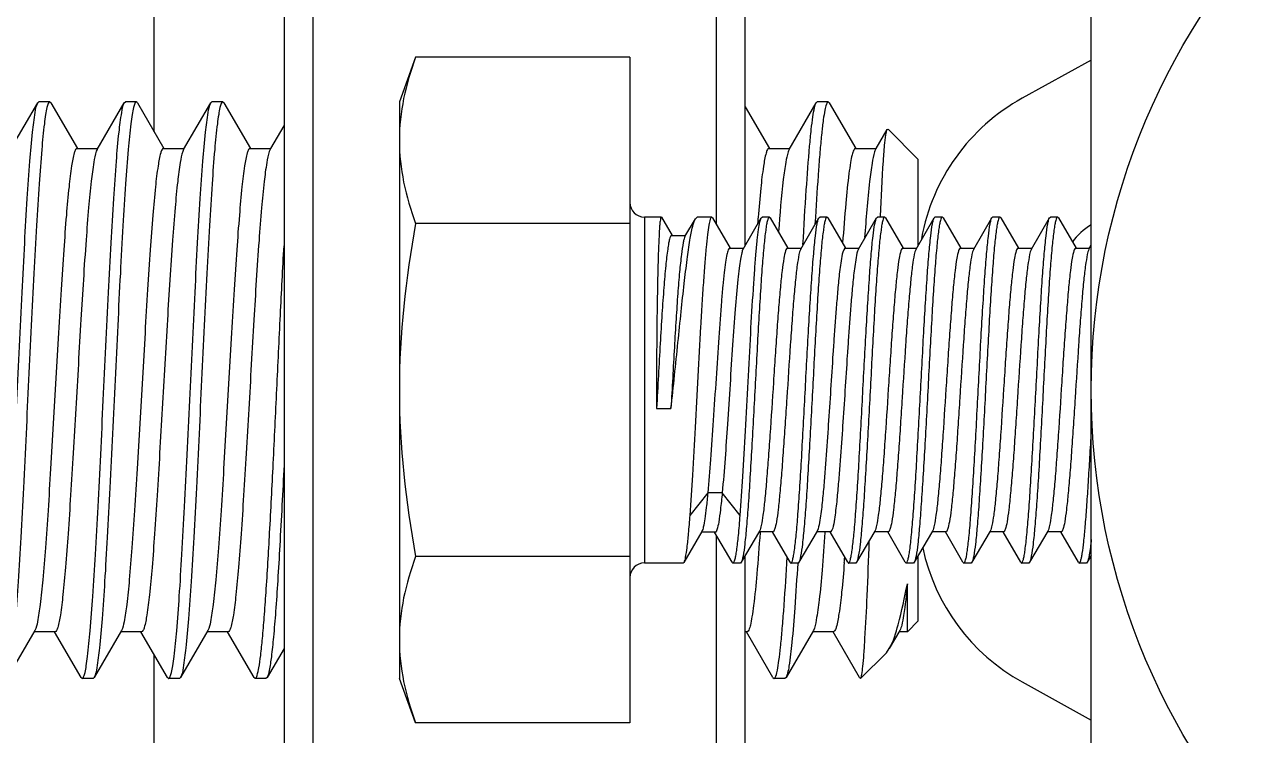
# Model space of a CAD drawing. Extents: x -427546 to -314919, y 698702 to 968782.
# Drawn here: x -406792.2 to -406683.5, y 889930.9 to 889993.9 of the extents above; entities that cross this region are included whole.
import ezdxf

# ---------------------------------------------------------------- set-up
doc = ezdxf.new("R2010")
doc.units = 0
doc.header["$LTSCALE"] = 1000
doc.header["$MEASUREMENT"] = 0
doc.layers.get('0').update_dxf_attribs({"linetype": 'CONTINUOUS'})

msp = doc.modelspace()

# ---------------------------------------------------------------- linework, layer by layer
for p, q in [((-406730.87, 889976.19), (-406730.87, 890050.97)), ((-406728.32, 889974.36), (-406728.32, 890048.41)), ((-406780.7, 889984.42), (-406780.7, 890019.82)), ((-406769.2, 890013.62), (-406769.2, 889908.61)), ((-406766.65, 890012.8), (-406766.65, 889910.25)), ((-406697.65, 889926.12), (-406697.65, 889996.94)), ((-406757.54, 889991.03), (-406758.98, 889987.08)), ((-406738.54, 889991.03), (-406757.54, 889991.03)), ((-406738.54, 889991.03), (-406738.54, 889932.02)), ((-406697.65, 889990.78), (-406703.77, 889987.39)), ((-406793.44, 889982.84), (-406791.03, 889986.99)), ((-406791.03, 889986.99), (-406790.93, 889987.08)), ((-406789.97, 889987.08), (-406790.93, 889987.08)), ((-406789.97, 889987.08), (-406790.93, 889987.08)), ((-406789.97, 889987.08), (-406789.98, 889987.08)), ((-406789.87, 889986.99), (-406789.97, 889987.08)), ((-406789.87, 889986.99), (-406787.51, 889982.94)), ((-406785.77, 889982.84), (-406783.36, 889986.99)), ((-406783.36, 889986.99), (-406783.26, 889987.08)), ((-406782.3, 889987.08), (-406783.26, 889987.08)), ((-406782.3, 889987.08), (-406783.26, 889987.08)), ((-406782.3, 889987.08), (-406782.31, 889987.08)), ((-406782.2, 889986.99), (-406782.3, 889987.08)), ((-406782.2, 889986.99), (-406779.84, 889982.94)), ((-406778.1, 889982.84), (-406775.69, 889986.99)), ((-406775.69, 889986.99), (-406775.59, 889987.08)), ((-406774.63, 889987.08), (-406775.59, 889987.08)), ((-406774.63, 889987.08), (-406775.59, 889987.08)), ((-406774.63, 889987.08), (-406774.65, 889987.08)), ((-406774.53, 889986.99), (-406774.63, 889987.08)), ((-406774.53, 889986.99), (-406772.17, 889982.94)), ((-406758.98, 889987.08), (-406758.98, 889935.97)), ((-406728.32, 889986.62), (-406726.18, 889982.94)), ((-406724.44, 889982.84), (-406722.03, 889986.99)), ((-406722.03, 889986.99), (-406721.93, 889987.08)), ((-406720.97, 889987.08), (-406721.93, 889987.08)), ((-406720.97, 889987.08), (-406721.93, 889987.08)), ((-406720.97, 889987.08), (-406720.98, 889987.08)), ((-406720.87, 889986.99), (-406720.97, 889987.08)), ((-406720.87, 889986.99), (-406718.51, 889982.94)), ((-406770.38, 889982.94), (-406769.2, 889984.96)), ((-406716.71, 889982.94), (-406715.73, 889984.63)), ((-406715.73, 889984.63), (-406715.66, 889984.65)), ((-406712.98, 889981.97), (-406715.66, 889984.65)), ((-406787.57, 889982.94), (-406785.71, 889982.94)), ((-406785.77, 889982.84), (-406785.84, 889982.69)), ((-406779.9, 889982.94), (-406778.04, 889982.94)), ((-406778.1, 889982.84), (-406778.17, 889982.68)), ((-406772.23, 889982.94), (-406770.38, 889982.94)), ((-406770.44, 889982.84), (-406770.51, 889982.68)), ((-406770.44, 889982.84), (-406770.38, 889982.94)), ((-406726.23, 889982.94), (-406724.38, 889982.94)), ((-406718.57, 889982.94), (-406716.71, 889982.94)), ((-406716.77, 889982.84), (-406716.71, 889982.94)), ((-406712.98, 889974.36), (-406712.98, 889981.97)), ((-406737.26, 889976.86), (-406737.26, 889946.19)), ((-406735.77, 889976.86), (-406737.26, 889976.86)), ((-406735.77, 889976.86), (-406737.26, 889976.86)), ((-406735.75, 889976.84), (-406735.77, 889976.86)), ((-406735.75, 889976.84), (-406734.81, 889975.22)), ((-406733.66, 889975.15), (-406732.74, 889976.72)), ((-406732.74, 889976.72), (-406732.58, 889976.86)), ((-406731.3, 889976.86), (-406732.58, 889976.86)), ((-406731.3, 889976.86), (-406732.58, 889976.86)), ((-406731.23, 889976.8), (-406731.3, 889976.86)), ((-406731.23, 889976.8), (-406729.66, 889974.1)), ((-406728.51, 889974.02), (-406726.9, 889976.79)), ((-406726.9, 889976.79), (-406726.83, 889976.86)), ((-406726.19, 889976.86), (-406726.83, 889976.86)), ((-406726.19, 889976.86), (-406726.83, 889976.86)), ((-406726.11, 889976.8), (-406726.19, 889976.86)), ((-406726.11, 889976.8), (-406724.54, 889974.1)), ((-406723.4, 889974.02), (-406721.79, 889976.79)), ((-406722.1, 889976.81), (-406722.14, 889976.24)), ((-406722.1, 889976.84), (-406722.1, 889976.81)), ((-406721.79, 889976.79), (-406721.72, 889976.86)), ((-406721.08, 889976.86), (-406721.72, 889976.86)), ((-406721.08, 889976.86), (-406721.72, 889976.86)), ((-406721, 889976.8), (-406721.08, 889976.86)), ((-406721, 889976.8), (-406719.43, 889974.1)), ((-406718.29, 889974.02), (-406716.68, 889976.79)), ((-406716.68, 889976.79), (-406716.61, 889976.86)), ((-406715.97, 889976.86), (-406716.61, 889976.86)), ((-406715.97, 889976.86), (-406716.61, 889976.86)), ((-406716.34, 889976.91), (-406716.33, 889976.94)), ((-406715.89, 889976.8), (-406715.97, 889976.86)), ((-406715.89, 889976.8), (-406714.32, 889974.1)), ((-406713.18, 889974.02), (-406711.57, 889976.79)), ((-406711.57, 889976.79), (-406711.5, 889976.86)), ((-406710.86, 889976.86), (-406711.5, 889976.86)), ((-406710.86, 889976.86), (-406711.5, 889976.86)), ((-406710.78, 889976.8), (-406710.86, 889976.86)), ((-406710.78, 889976.8), (-406709.21, 889974.1)), ((-406708.07, 889974.02), (-406706.46, 889976.79)), ((-406706.46, 889976.79), (-406706.39, 889976.86)), ((-406705.75, 889976.86), (-406706.39, 889976.86)), ((-406705.75, 889976.86), (-406706.39, 889976.86)), ((-406705.67, 889976.8), (-406705.75, 889976.86)), ((-406705.67, 889976.8), (-406704.1, 889974.1)), ((-406702.96, 889974.02), (-406701.35, 889976.79)), ((-406701.35, 889976.79), (-406701.27, 889976.86)), ((-406700.63, 889976.86), (-406701.27, 889976.86)), ((-406700.63, 889976.86), (-406701.27, 889976.86)), ((-406700.56, 889976.8), (-406700.63, 889976.86)), ((-406700.56, 889976.8), (-406698.99, 889974.1)), ((-406738.54, 889976.28), (-406757.54, 889976.28)), ((-406734.85, 889975.22), (-406733.61, 889975.22)), ((-406697.85, 889974.02), (-406697.65, 889974.36)), ((-406729.7, 889974.1), (-406728.47, 889974.1)), ((-406724.59, 889974.1), (-406723.36, 889974.1)), ((-406719.48, 889974.1), (-406718.25, 889974.1)), ((-406714.37, 889974.1), (-406713.14, 889974.1)), ((-406709.26, 889974.1), (-406708.02, 889974.1)), ((-406704.15, 889974.1), (-406702.91, 889974.1)), ((-406699.03, 889974.1), (-406697.8, 889974.1)), ((-406736.18, 889959.9), (-406734.9, 889959.9)), ((-406731.64, 889952.42), (-406733.24, 889950.42)), ((-406730.36, 889952.42), (-406731.64, 889952.42)), ((-406728.77, 889950.42), (-406730.36, 889952.42)), ((-406732.17, 889948.99), (-406733.77, 889946.25)), ((-406730.98, 889948.92), (-406732.22, 889948.92)), ((-406729.49, 889946.27), (-406731.03, 889948.92)), ((-406730.87, 889900.19), (-406730.87, 889948.64)), ((-406727.05, 889949.03), (-406728.67, 889946.26)), ((-406725.87, 889948.95), (-406727.1, 889948.95)), ((-406727, 889948.97), (-406727.01, 889948.89)), ((-406724.35, 889946.26), (-406725.91, 889948.95)), ((-406721.94, 889949.03), (-406723.56, 889946.26)), ((-406720.76, 889948.95), (-406721.99, 889948.95)), ((-406719.24, 889946.26), (-406720.8, 889948.95)), ((-406716.83, 889949.03), (-406718.45, 889946.26)), ((-406715.65, 889948.95), (-406716.88, 889948.95)), ((-406714.13, 889946.26), (-406715.69, 889948.95)), ((-406711.72, 889949.03), (-406713.34, 889946.26)), ((-406710.53, 889948.95), (-406711.77, 889948.95)), ((-406709.02, 889946.26), (-406710.58, 889948.95)), ((-406706.61, 889949.03), (-406708.23, 889946.26)), ((-406705.42, 889948.95), (-406706.66, 889948.95)), ((-406703.9, 889946.26), (-406705.47, 889948.95)), ((-406701.5, 889949.03), (-406703.12, 889946.26)), ((-406700.31, 889948.95), (-406701.54, 889948.95)), ((-406698.79, 889946.26), (-406700.36, 889948.95)), ((-406738.54, 889946.77), (-406757.54, 889946.77)), ((-406733.83, 889946.19), (-406737.26, 889946.19)), ((-406733.83, 889946.19), (-406737.26, 889946.19)), ((-406733.77, 889946.25), (-406733.83, 889946.19)), ((-406729.49, 889946.27), (-406729.41, 889946.19)), ((-406728.74, 889946.19), (-406729.41, 889946.19)), ((-406728.74, 889946.19), (-406729.41, 889946.19)), ((-406728.67, 889946.26), (-406728.74, 889946.19)), ((-406728.32, 889874.64), (-406728.32, 889946.86)), ((-406724.63, 889946.27), (-406724.6, 889946.66)), ((-406724.63, 889946.16), (-406724.63, 889946.27)), ((-406724.35, 889946.26), (-406724.27, 889946.19)), ((-406723.63, 889946.19), (-406724.27, 889946.19)), ((-406723.63, 889946.19), (-406724.27, 889946.19)), ((-406723.56, 889946.26), (-406723.63, 889946.19)), ((-406719.24, 889946.26), (-406719.16, 889946.19)), ((-406718.52, 889946.19), (-406719.16, 889946.19)), ((-406718.52, 889946.19), (-406719.16, 889946.19)), ((-406718.45, 889946.26), (-406718.52, 889946.19)), ((-406714.13, 889946.26), (-406714.05, 889946.19)), ((-406713.41, 889946.19), (-406714.05, 889946.19)), ((-406713.41, 889946.19), (-406714.05, 889946.19)), ((-406713.34, 889946.26), (-406713.41, 889946.19)), ((-406712.98, 889941.08), (-406712.98, 889946.86)), ((-406709.02, 889946.26), (-406708.95, 889946.2)), ((-406708.95, 889946.2), (-406708.94, 889946.19)), ((-406708.3, 889946.19), (-406708.94, 889946.19)), ((-406708.3, 889946.19), (-406708.94, 889946.19)), ((-406708.23, 889946.26), (-406708.3, 889946.19)), ((-406703.9, 889946.26), (-406703.83, 889946.19)), ((-406703.19, 889946.19), (-406703.83, 889946.19)), ((-406703.19, 889946.19), (-406703.83, 889946.19)), ((-406703.12, 889946.26), (-406703.19, 889946.19)), ((-406698.79, 889946.26), (-406698.72, 889946.19)), ((-406698.08, 889946.19), (-406698.72, 889946.19)), ((-406698.08, 889946.19), (-406698.72, 889946.19)), ((-406698, 889946.26), (-406698.08, 889946.19)), ((-406697.65, 889946.86), (-406698, 889946.26)), ((-406713.95, 889940.11), (-406713.95, 889944.35)), ((-406712.98, 889941.08), (-406713.95, 889940.11)), ((-406791.28, 889940.21), (-406793.7, 889936.06)), ((-406789.48, 889940.11), (-406791.34, 889940.11)), ((-406787.19, 889936.06), (-406789.54, 889940.11)), ((-406783.61, 889940.21), (-406786.03, 889936.06)), ((-406781.82, 889940.11), (-406783.67, 889940.11)), ((-406779.53, 889936.06), (-406781.88, 889940.11)), ((-406775.95, 889940.21), (-406778.37, 889936.06)), ((-406774.15, 889940.11), (-406776.01, 889940.11)), ((-406771.86, 889936.06), (-406774.21, 889940.11)), ((-406728.15, 889940.11), (-406728.32, 889940.11)), ((-406725.86, 889936.06), (-406728.21, 889940.11)), ((-406722.28, 889940.21), (-406724.7, 889936.06)), ((-406720.49, 889940.11), (-406722.34, 889940.11)), ((-406718.2, 889936.06), (-406720.54, 889940.11)), ((-406714.62, 889940.21), (-406715.55, 889938.61)), ((-406713.95, 889940.11), (-406714.68, 889940.11)), ((-406769.2, 889938.63), (-406770.7, 889936.06)), ((-406715.81, 889938.25), (-406715.55, 889938.61)), ((-406780.7, 889903.23), (-406780.7, 889938.09)), ((-406715.81, 889938.25), (-406718.09, 889935.97)), ((-406787.19, 889936.06), (-406787.09, 889935.97)), ((-406786.13, 889935.97), (-406787.09, 889935.97)), ((-406786.13, 889935.97), (-406787.09, 889935.97)), ((-406787.09, 889935.97), (-406787.08, 889935.97)), ((-406786.03, 889936.06), (-406786.13, 889935.97)), ((-406779.53, 889936.06), (-406779.43, 889935.97)), ((-406778.47, 889935.97), (-406779.43, 889935.97)), ((-406778.47, 889935.97), (-406779.43, 889935.97)), ((-406779.43, 889935.97), (-406779.41, 889935.97)), ((-406778.37, 889936.06), (-406778.47, 889935.97)), ((-406771.86, 889936.06), (-406771.76, 889935.97)), ((-406770.8, 889935.97), (-406771.76, 889935.97)), ((-406770.8, 889935.97), (-406771.76, 889935.97)), ((-406771.76, 889935.97), (-406771.75, 889935.97)), ((-406770.7, 889936.06), (-406770.8, 889935.97)), ((-406757.54, 889932.02), (-406758.98, 889935.97)), ((-406725.86, 889936.06), (-406725.76, 889935.97)), ((-406724.8, 889935.97), (-406725.76, 889935.97)), ((-406724.8, 889935.97), (-406725.76, 889935.97)), ((-406725.76, 889935.97), (-406725.75, 889935.97)), ((-406724.7, 889936.06), (-406724.8, 889935.97)), ((-406718.2, 889936.06), (-406718.09, 889935.97)), ((-406718.09, 889935.97), (-406718.08, 889935.99)), ((-406703.77, 889935.66), (-406697.65, 889932.27)), ((-406738.54, 889932.02), (-406757.54, 889932.02))]:
    msp.add_line(p, q)
msp.add_circle((-406636.32, 889961.53), 61.33)
for centre, radius, start, end in [((-406695.1, 889971.75), 17.89, 119, 169.6549), ((-406737.26, 889978.14), 1.28, 180, 270), ((-406731.3, 889976.82), 0.0436, 90.0331, 100.3601), ((-406533.45, 889961.06), 194.37, 175.3422, 175.5016), ((-406726.19, 889976.82), 0.0436, 90.0373, 100.776), ((-406721.08, 889976.82), 0.0437, 90.0386, 100.9047), ((-406715.97, 889976.82), 0.0436, 90.037, 100.7443), ((-406710.86, 889976.82), 0.0437, 90.0386, 100.9011), ((-406705.75, 889976.82), 0.0436, 90.0368, 100.7312), ((-406700.63, 889976.82), 0.0437, 90.0385, 100.8952), ((-406695.1, 889971.75), 5.11, 120.1102, 145.6732), ((-406695.1, 889951.3), 17.89, 192.1061, 241), ((-406737.26, 889944.92), 1.28, 90, 180), ((-406729.41, 889946.24), 0.0495, 270.0053, 275.8146), ((-406724.27, 889946.24), 0.0437, 270.0396, 280.9957), ((-406912.58, 889961.94), 193.68, 355.3494, 355.4873), ((-406719.16, 889946.24), 0.0437, 270.0406, 281.0887), ((-406714.05, 889946.24), 0.0437, 270.0397, 281.0086), ((-406703.83, 889946.24), 0.0437, 270.0398, 281.0109), ((-406698.72, 889946.24), 0.0437, 270.0399, 281.0259)]:
    msp.add_arc(centre, radius, start, end)
for points, knots in [([(-406757.54, 889991.03), (-406757.98, 889989.84), (-406758.7, 889987.42), (-406758.98, 889984.9), (-406758.98, 889983.66)], [0, 0, 0, 0, 0.506411, 1, 1, 1, 1]), ([(-406794.75, 889935.97), (-406794.69, 889935.99), (-406794.59, 889936.19), (-406794.49, 889936.55), (-406794.38, 889937.17), (-406794.21, 889938.39), (-406794.02, 889940.45), (-406793.79, 889943.46), (-406793.57, 889947.13), (-406793.34, 889951.31), (-406793.11, 889955.87), (-406792.81, 889962.2), (-406792.51, 889968.46), (-406792.2, 889974.42), (-406791.98, 889978.3), (-406791.75, 889981.56), (-406791.54, 889984.12), (-406791.3, 889985.83), (-406791.18, 889986.74), (-406791.03, 889986.99)], [0, 0, 0, 0, 0.003609, 0.011254, 0.023203, 0.039414, 0.084098, 0.143785, 0.216348, 0.299182, 0.389306, 0.483467, 0.670283, 0.7562, 0.83292, 0.897683, 0.948173, 0.982621, 1, 1, 1, 1]), ([(-406789.98, 889987.08), (-406790.04, 889987.06), (-406790.14, 889986.86), (-406790.23, 889986.5), (-406790.35, 889985.89), (-406790.51, 889984.66), (-406790.71, 889982.6), (-406790.93, 889979.59), (-406791.16, 889975.93), (-406791.38, 889971.74), (-406791.61, 889967.18), (-406791.92, 889960.85), (-406792.21, 889954.59), (-406792.52, 889948.63), (-406792.75, 889944.75), (-406792.98, 889941.49), (-406793.18, 889938.93), (-406793.42, 889937.22), (-406793.55, 889936.31), (-406793.7, 889936.06)], [0, 0, 0, 0, 0.003605, 0.011246, 0.023191, 0.0394, 0.084081, 0.143769, 0.21634, 0.299187, 0.389322, 0.483492, 0.670333, 0.756258, 0.832977, 0.897734, 0.948214, 0.982646, 1, 1, 1, 1]), ([(-406787.08, 889935.97), (-406787.02, 889935.99), (-406786.92, 889936.19), (-406786.82, 889936.55), (-406786.71, 889937.17), (-406786.55, 889938.39), (-406786.35, 889940.45), (-406786.13, 889943.46), (-406785.9, 889947.13), (-406785.67, 889951.31), (-406785.45, 889955.87), (-406785.14, 889962.2), (-406784.85, 889968.46), (-406784.53, 889974.42), (-406784.31, 889978.3), (-406784.08, 889981.56), (-406783.88, 889984.12), (-406783.63, 889985.83), (-406783.51, 889986.74), (-406783.36, 889986.99)], [0, 0, 0, 0, 0.00361, 0.011257, 0.023207, 0.03942, 0.084107, 0.143795, 0.216358, 0.299194, 0.38932, 0.48348, 0.67029, 0.756208, 0.832927, 0.897686, 0.948174, 0.982621, 1, 1, 1, 1]), ([(-406782.31, 889987.08), (-406782.37, 889987.06), (-406782.47, 889986.86), (-406782.57, 889986.5), (-406782.68, 889985.89), (-406782.85, 889984.66), (-406783.04, 889982.6), (-406783.27, 889979.59), (-406783.49, 889975.92), (-406783.72, 889971.74), (-406783.95, 889967.18), (-406784.25, 889960.85), (-406784.54, 889954.59), (-406784.86, 889948.63), (-406785.08, 889944.75), (-406785.31, 889941.49), (-406785.51, 889938.93), (-406785.76, 889937.22), (-406785.88, 889936.31), (-406786.03, 889936.06)], [0, 0, 0, 0, 0.003608, 0.011251, 0.0232, 0.039412, 0.0841, 0.143792, 0.216367, 0.299219, 0.389358, 0.48353, 0.670361, 0.756278, 0.832994, 0.897746, 0.94822, 0.982647, 1, 1, 1, 1]), ([(-406779.41, 889935.97), (-406779.35, 889935.99), (-406779.26, 889936.19), (-406779.16, 889936.55), (-406779.05, 889937.17), (-406778.88, 889938.39), (-406778.68, 889940.45), (-406778.46, 889943.46), (-406778.24, 889947.13), (-406778.01, 889951.31), (-406777.78, 889955.87), (-406777.48, 889962.2), (-406777.18, 889968.46), (-406776.87, 889974.42), (-406776.64, 889978.3), (-406776.41, 889981.56), (-406776.21, 889984.12), (-406775.97, 889985.83), (-406775.84, 889986.74), (-406775.69, 889986.99)], [0, 0, 0, 0, 0.00361, 0.011255, 0.023204, 0.039415, 0.084097, 0.143782, 0.216343, 0.299177, 0.389297, 0.483455, 0.670273, 0.756196, 0.832918, 0.89768, 0.94817, 0.98262, 1, 1, 1, 1]), ([(-406774.65, 889987.08), (-406774.71, 889987.06), (-406774.8, 889986.86), (-406774.9, 889986.5), (-406775.01, 889985.89), (-406775.18, 889984.66), (-406775.38, 889982.6), (-406775.6, 889979.59), (-406775.82, 889975.93), (-406776.05, 889971.74), (-406776.28, 889967.18), (-406776.58, 889960.85), (-406776.88, 889954.59), (-406777.19, 889948.63), (-406777.42, 889944.75), (-406777.65, 889941.49), (-406777.85, 889938.93), (-406778.09, 889937.22), (-406778.22, 889936.31), (-406778.37, 889936.06)], [0, 0, 0, 0, 0.003605, 0.011246, 0.023192, 0.039401, 0.084083, 0.143772, 0.216343, 0.299189, 0.389323, 0.483494, 0.670333, 0.756261, 0.832983, 0.897738, 0.948215, 0.982645, 1, 1, 1, 1]), ([(-406723.2, 889974.42), (-406723.11, 889976.04), (-406722.94, 889978.95), (-406722.69, 889982.36), (-406722.48, 889984.51), (-406722.35, 889985.65), (-406722.21, 889986.44), (-406722.11, 889986.86), (-406722.03, 889986.99)], [0, 0, 0, 0, 0.385911, 0.691592, 0.808742, 0.899832, 0.963715, 1, 1, 1, 1]), ([(-406720.98, 889987.08), (-406721.06, 889987.06), (-406721.17, 889986.75), (-406721.29, 889986.26), (-406721.42, 889985.38), (-406721.56, 889984.22), (-406721.69, 889982.75), (-406721.89, 889980.26), (-406722.02, 889978.26), (-406722.1, 889976.84)], [0, 0, 0, 0, 0.023672, 0.077003, 0.161165, 0.275446, 0.418458, 0.588412, 1, 1, 1, 1]), ([(-406716.33, 889976.94), (-406716.26, 889978.58), (-406716.17, 889980.75), (-406715.97, 889983.23), (-406715.88, 889984.08), (-406715.81, 889984.39)], [0, 0, 0, 0, 0.658368, 0.872259, 1, 1, 1, 1]), ([(-406715.81, 889984.39), (-406715.8, 889984.42), (-406715.78, 889984.5), (-406715.76, 889984.58), (-406715.73, 889984.63)], [0, 0, 0, 0, 0.32729, 1, 1, 1, 1]), ([(-406758.98, 889983.66), (-406758.98, 889982.42), (-406758.7, 889979.9), (-406757.98, 889977.48), (-406757.54, 889976.28)], [0, 0, 0, 0, 0.493589, 1, 1, 1, 1]), ([(-406787.57, 889982.94), (-406787.62, 889982.94), (-406787.73, 889982.79), (-406787.88, 889982.3), (-406788.08, 889981.17), (-406788.29, 889979.34), (-406788.52, 889976.85), (-406788.74, 889973.82), (-406788.97, 889970.34), (-406789.2, 889966.54), (-406789.5, 889961.24), (-406789.8, 889955.99), (-406790.11, 889950.98), (-406790.33, 889947.7), (-406790.56, 889944.92), (-406790.77, 889942.73), (-406791, 889941.24), (-406791.14, 889940.45), (-406791.28, 889940.21)], [0, 0, 0, 0, 0.003516, 0.010771, 0.037949, 0.081609, 0.140308, 0.211978, 0.294061, 0.383613, 0.477416, 0.664254, 0.750571, 0.827952, 0.893624, 0.945254, 0.981055, 1, 1, 1, 1]), ([(-406785.84, 889982.69), (-406785.95, 889982.38), (-406786.11, 889981.49), (-406786.33, 889979.83), (-406786.54, 889977.53), (-406786.86, 889973.45), (-406787.23, 889967.5), (-406787.58, 889961.21), (-406787.88, 889956.01), (-406788.11, 889952.32), (-406788.33, 889948.94), (-406788.55, 889946), (-406788.77, 889943.59), (-406788.97, 889941.82), (-406789.17, 889940.73), (-406789.32, 889940.25), (-406789.43, 889940.11), (-406789.48, 889940.11)], [0, 0, 0, 0, 0.023381, 0.062907, 0.11737, 0.184933, 0.349689, 0.534588, 0.626663, 0.714217, 0.794218, 0.863901, 0.920868, 0.963188, 0.98952, 0.996561, 1, 1, 1, 1]), ([(-406779.9, 889982.94), (-406779.95, 889982.94), (-406780.06, 889982.79), (-406780.21, 889982.3), (-406780.42, 889981.17), (-406780.63, 889979.34), (-406780.85, 889976.85), (-406781.08, 889973.82), (-406781.3, 889970.34), (-406781.53, 889966.54), (-406781.83, 889961.24), (-406782.13, 889955.99), (-406782.44, 889950.98), (-406782.67, 889947.7), (-406782.89, 889944.92), (-406783.1, 889942.73), (-406783.34, 889941.24), (-406783.48, 889940.45), (-406783.61, 889940.21)], [0, 0, 0, 0, 0.003516, 0.010771, 0.037949, 0.081609, 0.140308, 0.211978, 0.294061, 0.383613, 0.477416, 0.664254, 0.750572, 0.827952, 0.893624, 0.945254, 0.981055, 1, 1, 1, 1]), ([(-406778.17, 889982.68), (-406778.29, 889982.37), (-406778.45, 889981.47), (-406778.66, 889979.81), (-406778.88, 889977.51), (-406779.2, 889973.43), (-406779.56, 889967.48), (-406779.92, 889961.19), (-406780.22, 889956), (-406780.44, 889952.3), (-406780.66, 889948.93), (-406780.88, 889945.99), (-406781.1, 889943.58), (-406781.31, 889941.82), (-406781.51, 889940.73), (-406781.66, 889940.25), (-406781.77, 889940.11), (-406781.82, 889940.11)], [0, 0, 0, 0, 0.023519, 0.06316, 0.117709, 0.18533, 0.350118, 0.534956, 0.626978, 0.714471, 0.794408, 0.86403, 0.920944, 0.963223, 0.989529, 0.996563, 1, 1, 1, 1]), ([(-406772.23, 889982.94), (-406772.28, 889982.94), (-406772.4, 889982.79), (-406772.55, 889982.3), (-406772.75, 889981.17), (-406772.96, 889979.34), (-406773.18, 889976.85), (-406773.41, 889973.82), (-406773.64, 889970.34), (-406773.86, 889966.54), (-406774.17, 889961.24), (-406774.46, 889955.99), (-406774.77, 889950.98), (-406775, 889947.7), (-406775.23, 889944.92), (-406775.44, 889942.73), (-406775.67, 889941.24), (-406775.81, 889940.45), (-406775.95, 889940.21)], [0, 0, 0, 0, 0.003516, 0.010771, 0.037949, 0.081609, 0.140308, 0.211978, 0.294061, 0.383613, 0.477416, 0.664254, 0.750572, 0.827952, 0.893624, 0.945254, 0.981055, 1, 1, 1, 1]), ([(-406770.51, 889982.68), (-406770.62, 889982.36), (-406770.78, 889981.46), (-406771, 889979.8), (-406771.21, 889977.49), (-406771.53, 889973.41), (-406771.9, 889967.46), (-406772.25, 889961.17), (-406772.55, 889955.98), (-406772.77, 889952.29), (-406773, 889948.92), (-406773.22, 889945.98), (-406773.44, 889943.58), (-406773.64, 889941.82), (-406773.84, 889940.73), (-406773.99, 889940.25), (-406774.1, 889940.11), (-406774.15, 889940.11)], [0, 0, 0, 0, 0.023657, 0.063412, 0.118049, 0.185727, 0.350546, 0.535324, 0.627293, 0.714724, 0.794598, 0.864159, 0.92102, 0.963257, 0.989538, 0.996565, 1, 1, 1, 1]), ([(-406726.23, 889982.94), (-406726.29, 889982.94), (-406726.4, 889982.78), (-406726.55, 889982.28), (-406726.76, 889981.11), (-406726.97, 889979.22), (-406727.11, 889977.7), (-406727.18, 889976.84)], [0, 0, 0, 0, 0.024869, 0.076568, 0.270487, 0.581865, 1, 1, 1, 1]), ([(-406724.52, 889982.64), (-406724.62, 889982.34), (-406724.77, 889981.53), (-406725.09, 889979.17), (-406725.25, 889977.12), (-406725.36, 889975.57)], [0, 0, 0, 0, 0.132644, 0.347693, 1, 1, 1, 1]), ([(-406718.57, 889982.94), (-406718.63, 889982.94), (-406718.77, 889982.71), (-406718.87, 889982.31), (-406719.01, 889981.6), (-406719.21, 889980.18), (-406719.44, 889977.8), (-406719.6, 889975.74), (-406719.69, 889974.57)], [0, 0, 0, 0, 0.023282, 0.075204, 0.158212, 0.271837, 0.585296, 1, 1, 1, 1]), ([(-406716.86, 889982.64), (-406716.97, 889982.32), (-406717.12, 889981.44), (-406717.45, 889978.91), (-406717.61, 889976.7), (-406717.74, 889975.04)], [0, 0, 0, 0, 0.131654, 0.346807, 1, 1, 1, 1]), ([(-406735.77, 889976.86), (-406735.81, 889976.85), (-406735.83, 889976.69), (-406735.88, 889976.46), (-406735.91, 889976.02), (-406735.95, 889975.44), (-406735.98, 889974.71), (-406736.02, 889973.83), (-406736.05, 889972.83), (-406736.09, 889971.25), (-406736.13, 889969.03), (-406736.17, 889966.15), (-406736.18, 889963.07), (-406736.18, 889960.97), (-406736.18, 889959.9)], [0, 0, 0, 0, 0.006277, 0.021923, 0.047061, 0.081471, 0.124793, 0.17657, 0.236243, 0.303168, 0.455809, 0.627887, 0.811933, 1, 1, 1, 1]), ([(-406735.77, 889976.86), (-406735.77, 889976.86), (-406735.77, 889976.86), (-406735.77, 889976.86), (-406735.77, 889976.86)], [0, 0, 0, 0, 0.495092, 1, 1, 1, 1]), ([(-406734.9, 889959.9), (-406734.68, 889961.85), (-406734.39, 889964.71), (-406734.01, 889968.4), (-406733.75, 889970.86), (-406733.49, 889972.97), (-406733.26, 889974.67), (-406733.03, 889975.87), (-406732.86, 889976.51), (-406732.74, 889976.72)], [0, 0, 0, 0, 0.346094, 0.50857, 0.65594, 0.782806, 0.884568, 0.957661, 1, 1, 1, 1]), ([(-406731.31, 889976.86), (-406731.33, 889976.85), (-406731.39, 889976.78), (-406731.47, 889976.55), (-406731.57, 889976.04), (-406731.69, 889975.21), (-406731.8, 889974.07), (-406731.92, 889972.66), (-406732.04, 889971), (-406732.16, 889969.14), (-406732.32, 889966.36), (-406732.52, 889962.7), (-406732.75, 889958.31), (-406732.98, 889954.21), (-406733.15, 889951.61), (-406733.24, 889950.42)], [0, 0, 0, 0, 0.003023, 0.008655, 0.02883, 0.060884, 0.10423, 0.157961, 0.220923, 0.291749, 0.368894, 0.535298, 0.705669, 0.865188, 1, 1, 1, 1]), ([(-406728.77, 889950.42), (-406728.68, 889951.56), (-406728.52, 889954.06), (-406728.29, 889958.01), (-406728.07, 889962.24), (-406727.85, 889966.42), (-406727.65, 889969.71), (-406727.49, 889972.06), (-406727.38, 889973.52), (-406727.27, 889974.73), (-406727.16, 889975.68), (-406727.04, 889976.34), (-406726.97, 889976.69), (-406726.9, 889976.79)], [0, 0, 0, 0, 0.130118, 0.283774, 0.448524, 0.611007, 0.75805, 0.821983, 0.877746, 0.924216, 0.960473, 0.985838, 1, 1, 1, 1]), ([(-406726.2, 889976.86), (-406726.23, 889976.85), (-406726.3, 889976.73), (-406726.37, 889976.52), (-406726.44, 889976.15), (-406726.55, 889975.42), (-406726.68, 889974.2), (-406726.83, 889972.4), (-406726.98, 889970.21), (-406727.13, 889967.71), (-406727.28, 889964.99), (-406727.43, 889962.14), (-406727.59, 889959.27), (-406727.74, 889956.48), (-406727.89, 889953.87), (-406728.04, 889951.54), (-406728.19, 889949.57), (-406728.34, 889948.03), (-406728.46, 889947.03), (-406728.58, 889946.5), (-406728.63, 889946.32), (-406728.67, 889946.26)], [0, 0, 0, 0, 0.003704, 0.011323, 0.023191, 0.03929, 0.083673, 0.142993, 0.215158, 0.297591, 0.387338, 0.481186, 0.575764, 0.667671, 0.753614, 0.830513, 0.895616, 0.946611, 0.98173, 0.992985, 1, 1, 1, 1]), ([(-406724.27, 889946.19), (-406724.23, 889946.2), (-406724.16, 889946.32), (-406724.1, 889946.54), (-406724.02, 889946.9), (-406723.91, 889947.63), (-406723.78, 889948.85), (-406723.63, 889950.65), (-406723.48, 889952.84), (-406723.33, 889955.34), (-406723.18, 889958.06), (-406723.03, 889960.91), (-406722.88, 889963.78), (-406722.73, 889966.57), (-406722.57, 889969.17), (-406722.42, 889971.51), (-406722.27, 889973.48), (-406722.13, 889975.02), (-406722, 889976.02), (-406721.89, 889976.55), (-406721.83, 889976.73), (-406721.79, 889976.79)], [0, 0, 0, 0, 0.003711, 0.011336, 0.02321, 0.039312, 0.083698, 0.143015, 0.215173, 0.297594, 0.387327, 0.481159, 0.575721, 0.667617, 0.753551, 0.830448, 0.895556, 0.946563, 0.981704, 0.992971, 1, 1, 1, 1]), ([(-406721.09, 889976.86), (-406721.12, 889976.85), (-406721.19, 889976.73), (-406721.25, 889976.52), (-406721.33, 889976.15), (-406721.44, 889975.42), (-406721.57, 889974.2), (-406721.72, 889972.4), (-406721.87, 889970.21), (-406722.02, 889967.71), (-406722.17, 889964.99), (-406722.32, 889962.14), (-406722.48, 889959.27), (-406722.63, 889956.48), (-406722.78, 889953.87), (-406722.93, 889951.54), (-406723.08, 889949.57), (-406723.23, 889948.03), (-406723.35, 889947.03), (-406723.47, 889946.5), (-406723.52, 889946.32), (-406723.56, 889946.26)], [0, 0, 0, 0, 0.003708, 0.011332, 0.023206, 0.03931, 0.083702, 0.143027, 0.215196, 0.297632, 0.387379, 0.481219, 0.575788, 0.66769, 0.753628, 0.830521, 0.895618, 0.946611, 0.98173, 0.992985, 1, 1, 1, 1]), ([(-406719.15, 889946.19), (-406719.12, 889946.2), (-406719.05, 889946.32), (-406718.99, 889946.54), (-406718.91, 889946.9), (-406718.8, 889947.63), (-406718.67, 889948.86), (-406718.52, 889950.65), (-406718.37, 889952.84), (-406718.22, 889955.34), (-406718.07, 889958.06), (-406717.92, 889960.91), (-406717.77, 889963.78), (-406717.61, 889966.57), (-406717.46, 889969.17), (-406717.31, 889971.51), (-406717.16, 889973.48), (-406717.02, 889975.02), (-406716.89, 889976.02), (-406716.77, 889976.55), (-406716.72, 889976.73), (-406716.68, 889976.79)], [0, 0, 0, 0, 0.003714, 0.011343, 0.023221, 0.039327, 0.08372, 0.14304, 0.215198, 0.297619, 0.387351, 0.481178, 0.575732, 0.667622, 0.753555, 0.83045, 0.895556, 0.946562, 0.981703, 0.992971, 1, 1, 1, 1]), ([(-406715.98, 889976.86), (-406716.01, 889976.85), (-406716.08, 889976.73), (-406716.14, 889976.52), (-406716.22, 889976.15), (-406716.33, 889975.42), (-406716.46, 889974.2), (-406716.61, 889972.4), (-406716.76, 889970.21), (-406716.91, 889967.71), (-406717.06, 889964.99), (-406717.21, 889962.14), (-406717.36, 889959.27), (-406717.52, 889956.48), (-406717.67, 889953.88), (-406717.82, 889951.54), (-406717.97, 889949.57), (-406718.11, 889948.03), (-406718.24, 889947.03), (-406718.36, 889946.5), (-406718.41, 889946.32), (-406718.45, 889946.26)], [0, 0, 0, 0, 0.003703, 0.011321, 0.023188, 0.039286, 0.083667, 0.142986, 0.21515, 0.297581, 0.387329, 0.481177, 0.575755, 0.667664, 0.753609, 0.83051, 0.895615, 0.94661, 0.98173, 0.992984, 1, 1, 1, 1]), ([(-406714.04, 889946.19), (-406714.01, 889946.2), (-406713.94, 889946.32), (-406713.88, 889946.54), (-406713.8, 889946.9), (-406713.69, 889947.63), (-406713.56, 889948.85), (-406713.41, 889950.65), (-406713.26, 889952.84), (-406713.11, 889955.34), (-406712.96, 889958.06), (-406712.81, 889960.91), (-406712.65, 889963.78), (-406712.5, 889966.57), (-406712.35, 889969.17), (-406712.2, 889971.51), (-406712.05, 889973.48), (-406711.9, 889975.02), (-406711.78, 889976.02), (-406711.66, 889976.55), (-406711.61, 889976.73), (-406711.57, 889976.79)], [0, 0, 0, 0, 0.003711, 0.011337, 0.023212, 0.039314, 0.0837, 0.143018, 0.215176, 0.297599, 0.387332, 0.481164, 0.575726, 0.667621, 0.753554, 0.830449, 0.895556, 0.946563, 0.981704, 0.992971, 1, 1, 1, 1]), ([(-406710.86, 889976.86), (-406710.9, 889976.85), (-406710.97, 889976.73), (-406711.03, 889976.52), (-406711.11, 889976.15), (-406711.22, 889975.42), (-406711.35, 889974.2), (-406711.5, 889972.4), (-406711.65, 889970.21), (-406711.8, 889967.71), (-406711.95, 889964.99), (-406712.1, 889962.14), (-406712.25, 889959.27), (-406712.4, 889956.48), (-406712.56, 889953.87), (-406712.71, 889951.54), (-406712.86, 889949.57), (-406713, 889948.03), (-406713.13, 889947.03), (-406713.24, 889946.5), (-406713.3, 889946.32), (-406713.34, 889946.26)], [0, 0, 0, 0, 0.003708, 0.011332, 0.023206, 0.039309, 0.083701, 0.143026, 0.215196, 0.297631, 0.387378, 0.481219, 0.575788, 0.66769, 0.753628, 0.830521, 0.895618, 0.94661, 0.98173, 0.992985, 1, 1, 1, 1]), ([(-406708.94, 889946.19), (-406708.91, 889946.19), (-406708.83, 889946.3), (-406708.77, 889946.51), (-406708.69, 889946.86), (-406708.59, 889947.58), (-406708.45, 889948.79), (-406708.31, 889950.57), (-406708.16, 889952.75), (-406708, 889955.25), (-406707.85, 889957.98), (-406707.7, 889960.83), (-406707.55, 889963.71), (-406707.4, 889966.51), (-406707.24, 889969.13), (-406707.09, 889971.48), (-406706.94, 889973.46), (-406706.79, 889975.01), (-406706.67, 889976.01), (-406706.55, 889976.55), (-406706.5, 889976.73), (-406706.46, 889976.79)], [0, 0, 0, 0, 0.003386, 0.010605, 0.022094, 0.037845, 0.081651, 0.140562, 0.21249, 0.294853, 0.384679, 0.47873, 0.573605, 0.66588, 0.752224, 0.829521, 0.894986, 0.946281, 0.981617, 0.992941, 1, 1, 1, 1]), ([(-406705.75, 889976.86), (-406705.79, 889976.85), (-406705.86, 889976.73), (-406705.92, 889976.52), (-406706, 889976.15), (-406706.11, 889975.42), (-406706.24, 889974.2), (-406706.39, 889972.4), (-406706.54, 889970.21), (-406706.69, 889967.71), (-406706.84, 889964.99), (-406706.99, 889962.14), (-406707.14, 889959.27), (-406707.29, 889956.48), (-406707.45, 889953.88), (-406707.6, 889951.54), (-406707.74, 889949.57), (-406707.89, 889948.03), (-406708.02, 889947.03), (-406708.13, 889946.5), (-406708.19, 889946.32), (-406708.23, 889946.26)], [0, 0, 0, 0, 0.003703, 0.01132, 0.023187, 0.039284, 0.083664, 0.142983, 0.215146, 0.297577, 0.387325, 0.481173, 0.575752, 0.667661, 0.753607, 0.830509, 0.895614, 0.946609, 0.98173, 0.992984, 1, 1, 1, 1]), ([(-406703.82, 889946.19), (-406703.78, 889946.2), (-406703.72, 889946.32), (-406703.65, 889946.54), (-406703.58, 889946.9), (-406703.47, 889947.63), (-406703.34, 889948.85), (-406703.19, 889950.65), (-406703.04, 889952.84), (-406702.89, 889955.34), (-406702.74, 889958.06), (-406702.58, 889960.91), (-406702.43, 889963.78), (-406702.28, 889966.57), (-406702.13, 889969.17), (-406701.98, 889971.51), (-406701.83, 889973.48), (-406701.68, 889975.02), (-406701.56, 889976.02), (-406701.44, 889976.55), (-406701.39, 889976.73), (-406701.35, 889976.79)], [0, 0, 0, 0, 0.003711, 0.011337, 0.023212, 0.039315, 0.083701, 0.143019, 0.215177, 0.2976, 0.387333, 0.481165, 0.575727, 0.667621, 0.753554, 0.830449, 0.895556, 0.946563, 0.981704, 0.992971, 1, 1, 1, 1]), ([(-406700.64, 889976.86), (-406700.68, 889976.85), (-406700.75, 889976.73), (-406700.81, 889976.52), (-406700.89, 889976.15), (-406701, 889975.42), (-406701.13, 889974.2), (-406701.28, 889972.4), (-406701.43, 889970.21), (-406701.58, 889967.71), (-406701.73, 889964.99), (-406701.88, 889962.14), (-406702.03, 889959.27), (-406702.18, 889956.48), (-406702.33, 889953.87), (-406702.48, 889951.54), (-406702.63, 889949.57), (-406702.78, 889948.03), (-406702.91, 889947.03), (-406703.02, 889946.5), (-406703.08, 889946.32), (-406703.12, 889946.26)], [0, 0, 0, 0, 0.003708, 0.011331, 0.023205, 0.039308, 0.083699, 0.143025, 0.215195, 0.297631, 0.387378, 0.481219, 0.575789, 0.667691, 0.753629, 0.830521, 0.895618, 0.946611, 0.981731, 0.992985, 1, 1, 1, 1]), ([(-406734.85, 889975.22), (-406734.89, 889975.22), (-406734.97, 889975.1), (-406735.04, 889974.87), (-406735.12, 889974.49), (-406735.24, 889973.71), (-406735.39, 889972.4), (-406735.55, 889970.49), (-406735.71, 889968.19), (-406735.86, 889965.59), (-406736.02, 889962.8), (-406736.12, 889960.88), (-406736.18, 889959.9)], [0, 0, 0, 0, 0.007534, 0.023454, 0.048663, 0.083048, 0.177833, 0.303692, 0.455223, 0.626216, 0.810017, 1, 1, 1, 1]), ([(-406733.66, 889975.15), (-406733.69, 889975.08), (-406733.75, 889974.9), (-406733.87, 889974.37), (-406734, 889973.39), (-406734.16, 889971.89), (-406734.31, 889969.98), (-406734.46, 889967.75), (-406734.66, 889964.36), (-406734.8, 889961.71), (-406734.9, 889959.9)], [0, 0, 0, 0, 0.014497, 0.037247, 0.107063, 0.207049, 0.333333, 0.481179, 0.645288, 1, 1, 1, 1]), ([(-406771.75, 889935.97), (-406771.65, 889936), (-406771.54, 889936.4), (-406771.39, 889937.02), (-406771.25, 889938.15), (-406771.09, 889939.63), (-406770.94, 889941.49), (-406770.72, 889944.61), (-406770.45, 889949.16), (-406770.15, 889955.17), (-406769.84, 889961.6), (-406769.53, 889968.03), (-406769.32, 889972.27), (-406769.2, 889974.31)], [0, 0, 0, 0, 0.007805, 0.026033, 0.05491, 0.094055, 0.142842, 0.200464, 0.338231, 0.498126, 0.669393, 0.840521, 1, 1, 1, 1]), ([(-406729.7, 889974.1), (-406729.76, 889974.1), (-406729.87, 889973.86), (-406729.96, 889973.48), (-406730.08, 889972.78), (-406730.2, 889971.86), (-406730.32, 889970.71), (-406730.48, 889968.79), (-406730.68, 889966.06), (-406730.91, 889962.53), (-406731.15, 889958.92), (-406731.38, 889955.54), (-406731.55, 889953.4), (-406731.64, 889952.42)], [0, 0, 0, 0, 0.008447, 0.028211, 0.059849, 0.102845, 0.156318, 0.219121, 0.36706, 0.533759, 0.704628, 0.864703, 1, 1, 1, 1]), ([(-406728.51, 889974.02), (-406728.57, 889973.92), (-406728.65, 889973.62), (-406728.76, 889973.06), (-406728.87, 889972.26), (-406729.04, 889970.79), (-406729.23, 889968.52), (-406729.45, 889965.43), (-406729.67, 889962.02), (-406729.95, 889957.65), (-406730.17, 889954.44), (-406730.36, 889952.42)], [0, 0, 0, 0, 0.015824, 0.042527, 0.079816, 0.127025, 0.247356, 0.394063, 0.555499, 0.718817, 1, 1, 1, 1]), ([(-406724.59, 889974.1), (-406724.62, 889974.1), (-406724.7, 889974.02), (-406724.8, 889973.72), (-406724.93, 889973.07), (-406725.07, 889972), (-406725.22, 889970.55), (-406725.37, 889968.78), (-406725.52, 889966.75), (-406725.67, 889964.54), (-406725.87, 889961.44), (-406726.07, 889958.37), (-406726.28, 889955.43), (-406726.43, 889953.5), (-406726.58, 889951.86), (-406726.72, 889950.56), (-406726.87, 889949.66), (-406726.97, 889949.18), (-406727.05, 889949.03)], [0, 0, 0, 0, 0.003779, 0.011114, 0.038197, 0.081557, 0.139812, 0.210943, 0.29244, 0.38141, 0.474689, 0.66085, 0.747103, 0.824649, 0.89074, 0.943055, 0.979813, 1, 1, 1, 1]), ([(-406723.4, 889974.02), (-406723.49, 889973.87), (-406723.59, 889973.39), (-406723.74, 889972.49), (-406723.88, 889971.19), (-406724.03, 889969.55), (-406724.18, 889967.62), (-406724.39, 889964.68), (-406724.58, 889961.61), (-406724.79, 889958.51), (-406724.94, 889956.3), (-406725.09, 889954.27), (-406725.24, 889952.5), (-406725.38, 889951.05), (-406725.52, 889949.98), (-406725.66, 889949.33), (-406725.76, 889949.04), (-406725.84, 889948.95), (-406725.87, 889948.95)], [0, 0, 0, 0, 0.020221, 0.057009, 0.109346, 0.175452, 0.253005, 0.33926, 0.525406, 0.618671, 0.707626, 0.789106, 0.860222, 0.918463, 0.961813, 0.988889, 0.996221, 1, 1, 1, 1]), ([(-406719.48, 889974.1), (-406719.66, 889973.91), (-406719.78, 889973.36), (-406719.87, 889972.6), (-406719.99, 889971.81), (-406720.09, 889970.76), (-406720.2, 889969.45), (-406720.33, 889967.88), (-406720.44, 889966.31), (-406720.58, 889964.21), (-406720.75, 889961.58), (-406720.92, 889958.96), (-406721.06, 889956.86), (-406721.18, 889955.28), (-406721.3, 889953.71), (-406721.41, 889952.4), (-406721.52, 889951.35), (-406721.61, 889950.57), (-406721.73, 889949.79), (-406721.83, 889949.27), (-406721.94, 889949.03)], [0, 0, 0, 0, 0.030768, 0.062218, 0.093344, 0.124643, 0.187198, 0.249714, 0.31225, 0.374778, 0.499837, 0.624896, 0.687425, 0.749956, 0.812483, 0.875017, 0.906295, 0.937525, 0.968815, 1, 1, 1, 1]), ([(-406718.29, 889974.02), (-406718.41, 889973.79), (-406718.5, 889973.26), (-406718.62, 889972.48), (-406718.72, 889971.7), (-406718.82, 889970.65), (-406718.94, 889969.34), (-406719.06, 889967.77), (-406719.17, 889966.19), (-406719.31, 889964.09), (-406719.48, 889961.47), (-406719.65, 889958.84), (-406719.79, 889956.75), (-406719.91, 889955.17), (-406720.03, 889953.6), (-406720.15, 889952.29), (-406720.25, 889951.24), (-406720.36, 889950.46), (-406720.46, 889949.69), (-406720.58, 889949.14), (-406720.76, 889948.95)], [0, 0, 0, 0, 0.031186, 0.062475, 0.093704, 0.124983, 0.187517, 0.250043, 0.312574, 0.375103, 0.500161, 0.62522, 0.687747, 0.750283, 0.812799, 0.875353, 0.906651, 0.937778, 0.969229, 1, 1, 1, 1]), ([(-406714.37, 889974.1), (-406714.4, 889974.1), (-406714.47, 889974.02), (-406714.58, 889973.72), (-406714.71, 889973.07), (-406714.85, 889972), (-406715, 889970.55), (-406715.15, 889968.78), (-406715.3, 889966.75), (-406715.45, 889964.54), (-406715.65, 889961.44), (-406715.85, 889958.37), (-406716.05, 889955.43), (-406716.2, 889953.5), (-406716.35, 889951.86), (-406716.5, 889950.56), (-406716.65, 889949.66), (-406716.75, 889949.18), (-406716.83, 889949.03)], [0, 0, 0, 0, 0.003779, 0.011113, 0.038196, 0.081556, 0.139811, 0.210942, 0.292439, 0.38141, 0.474689, 0.66085, 0.747103, 0.824649, 0.89074, 0.943055, 0.979813, 1, 1, 1, 1]), ([(-406713.18, 889974.02), (-406713.27, 889973.87), (-406713.37, 889973.39), (-406713.52, 889972.49), (-406713.66, 889971.19), (-406713.81, 889969.55), (-406713.96, 889967.62), (-406714.17, 889964.68), (-406714.36, 889961.61), (-406714.56, 889958.51), (-406714.71, 889956.3), (-406714.86, 889954.27), (-406715.01, 889952.5), (-406715.16, 889951.05), (-406715.3, 889949.98), (-406715.44, 889949.33), (-406715.54, 889949.04), (-406715.61, 889948.95), (-406715.65, 889948.95)], [0, 0, 0, 0, 0.020221, 0.057009, 0.109346, 0.175452, 0.253005, 0.33926, 0.525406, 0.618671, 0.707625, 0.789106, 0.860221, 0.918463, 0.961812, 0.988889, 0.996221, 1, 1, 1, 1]), ([(-406709.26, 889974.1), (-406709.29, 889974.1), (-406709.36, 889974.02), (-406709.47, 889973.72), (-406709.6, 889973.07), (-406709.74, 889972), (-406709.89, 889970.55), (-406710.04, 889968.78), (-406710.19, 889966.75), (-406710.34, 889964.54), (-406710.54, 889961.44), (-406710.74, 889958.37), (-406710.94, 889955.43), (-406711.09, 889953.5), (-406711.24, 889951.86), (-406711.38, 889950.56), (-406711.54, 889949.66), (-406711.64, 889949.18), (-406711.72, 889949.03)], [0, 0, 0, 0, 0.003779, 0.011113, 0.038196, 0.081555, 0.139809, 0.210939, 0.292435, 0.381405, 0.474683, 0.660843, 0.747096, 0.824643, 0.890735, 0.943051, 0.979811, 1, 1, 1, 1]), ([(-406708.07, 889974.02), (-406708.16, 889973.87), (-406708.26, 889973.39), (-406708.41, 889972.49), (-406708.55, 889971.19), (-406708.7, 889969.55), (-406708.85, 889967.62), (-406709.05, 889964.68), (-406709.25, 889961.61), (-406709.45, 889958.51), (-406709.6, 889956.3), (-406709.75, 889954.27), (-406709.9, 889952.5), (-406710.05, 889951.05), (-406710.19, 889949.98), (-406710.33, 889949.33), (-406710.43, 889949.04), (-406710.5, 889948.95), (-406710.53, 889948.95)], [0, 0, 0, 0, 0.020221, 0.057008, 0.109345, 0.17545, 0.253003, 0.339257, 0.525401, 0.618666, 0.70762, 0.789101, 0.860217, 0.918459, 0.96181, 0.988888, 0.996221, 1, 1, 1, 1]), ([(-406704.15, 889974.1), (-406704.18, 889974.1), (-406704.25, 889974.02), (-406704.35, 889973.72), (-406704.49, 889973.07), (-406704.63, 889972), (-406704.78, 889970.55), (-406704.93, 889968.78), (-406705.08, 889966.75), (-406705.23, 889964.54), (-406705.43, 889961.44), (-406705.63, 889958.37), (-406705.83, 889955.43), (-406705.98, 889953.5), (-406706.13, 889951.86), (-406706.27, 889950.56), (-406706.42, 889949.66), (-406706.52, 889949.18), (-406706.61, 889949.03)], [0, 0, 0, 0, 0.003779, 0.011114, 0.038196, 0.081556, 0.139811, 0.210942, 0.292439, 0.38141, 0.474688, 0.660849, 0.747103, 0.824649, 0.89074, 0.943055, 0.979813, 1, 1, 1, 1]), ([(-406702.96, 889974.02), (-406703.04, 889973.87), (-406703.14, 889973.39), (-406703.3, 889972.49), (-406703.44, 889971.19), (-406703.59, 889969.55), (-406703.74, 889967.62), (-406703.94, 889964.68), (-406704.14, 889961.61), (-406704.34, 889958.51), (-406704.49, 889956.3), (-406704.64, 889954.27), (-406704.79, 889952.5), (-406704.94, 889951.05), (-406705.08, 889949.98), (-406705.21, 889949.33), (-406705.32, 889949.04), (-406705.39, 889948.95), (-406705.42, 889948.95)], [0, 0, 0, 0, 0.020221, 0.057009, 0.109346, 0.175452, 0.253005, 0.33926, 0.525406, 0.618671, 0.707625, 0.789106, 0.860221, 0.918463, 0.961812, 0.988889, 0.996222, 1, 1, 1, 1]), ([(-406699.03, 889974.1), (-406699.07, 889974.1), (-406699.14, 889974.02), (-406699.24, 889973.72), (-406699.38, 889973.07), (-406699.52, 889972), (-406699.67, 889970.55), (-406699.81, 889968.78), (-406699.97, 889966.75), (-406700.12, 889964.54), (-406700.32, 889961.44), (-406700.51, 889958.37), (-406700.72, 889955.43), (-406700.87, 889953.5), (-406701.02, 889951.86), (-406701.16, 889950.56), (-406701.31, 889949.66), (-406701.41, 889949.18), (-406701.5, 889949.03)], [0, 0, 0, 0, 0.003779, 0.011114, 0.038197, 0.081556, 0.139811, 0.210942, 0.292439, 0.381409, 0.474688, 0.660849, 0.747103, 0.824649, 0.89074, 0.943055, 0.979813, 1, 1, 1, 1]), ([(-406697.85, 889974.02), (-406697.93, 889973.87), (-406698.03, 889973.39), (-406698.18, 889972.49), (-406698.33, 889971.19), (-406698.48, 889969.55), (-406698.63, 889967.62), (-406698.83, 889964.68), (-406699.03, 889961.61), (-406699.23, 889958.51), (-406699.38, 889956.3), (-406699.53, 889954.27), (-406699.68, 889952.5), (-406699.83, 889951.05), (-406699.97, 889949.98), (-406700.1, 889949.33), (-406700.21, 889949.04), (-406700.28, 889948.95), (-406700.31, 889948.95)], [0, 0, 0, 0, 0.020221, 0.057009, 0.109346, 0.175452, 0.253005, 0.33926, 0.525406, 0.618671, 0.707625, 0.789106, 0.860221, 0.918463, 0.961812, 0.988888, 0.996222, 1, 1, 1, 1]), ([(-406698.71, 889946.19), (-406698.68, 889946.2), (-406698.62, 889946.29), (-406698.57, 889946.45), (-406698.5, 889946.72), (-406698.41, 889947.26), (-406698.29, 889948.18), (-406698.17, 889949.54), (-406698.04, 889951.21), (-406697.91, 889953.16), (-406697.78, 889955.32), (-406697.69, 889956.84), (-406697.65, 889957.62)], [0, 0, 0, 0, 0.007976, 0.023399, 0.047119, 0.079188, 0.167777, 0.287121, 0.434165, 0.605074, 0.795358, 1, 1, 1, 1]), ([(-406769.2, 889954.88), (-406769.32, 889952.5), (-406769.5, 889949.08), (-406769.75, 889944.76), (-406769.93, 889942.05), (-406770.12, 889939.8), (-406770.29, 889938.05), (-406770.47, 889936.87), (-406770.59, 889936.24), (-406770.7, 889936.06)], [0, 0, 0, 0, 0.377827, 0.543307, 0.687889, 0.808224, 0.901551, 0.96582, 1, 1, 1, 1]), ([(-406731.64, 889952.42), (-406731.68, 889951.98), (-406731.76, 889951.21), (-406731.88, 889950.2), (-406732.01, 889949.49), (-406732.1, 889949.11), (-406732.17, 889948.99)], [0, 0, 0, 0, 0.374921, 0.67078, 0.880329, 1, 1, 1, 1]), ([(-406730.36, 889952.42), (-406730.41, 889951.92), (-406730.5, 889951.05), (-406730.64, 889949.96), (-406730.77, 889949.3), (-406730.88, 889949), (-406730.95, 889948.92), (-406730.98, 889948.92)], [0, 0, 0, 0, 0.416821, 0.727006, 0.920674, 0.973077, 1, 1, 1, 1]), ([(-406733.24, 889950.42), (-406733.28, 889949.88), (-406733.36, 889948.92), (-406733.48, 889947.67), (-406733.61, 889946.83), (-406733.69, 889946.38), (-406733.77, 889946.25)], [0, 0, 0, 0, 0.385426, 0.68535, 0.89169, 1, 1, 1, 1]), ([(-406729.4, 889946.19), (-406729.36, 889946.2), (-406729.29, 889946.31), (-406729.23, 889946.52), (-406729.14, 889946.87), (-406729.03, 889947.58), (-406728.9, 889948.78), (-406728.81, 889949.82), (-406728.77, 889950.42)], [0, 0, 0, 0, 0.025999, 0.078741, 0.161216, 0.273457, 0.583864, 1, 1, 1, 1]), ([(-406727.01, 889948.89), (-406727.09, 889947.66), (-406727.25, 889945.51), (-406727.5, 889943.01), (-406727.7, 889941.52), (-406727.84, 889940.77), (-406727.95, 889940.36), (-406728.08, 889940.11), (-406728.15, 889940.11)], [0, 0, 0, 0, 0.413981, 0.72778, 0.84167, 0.924911, 0.976907, 1, 1, 1, 1]), ([(-406721.25, 889948.9), (-406721.33, 889947.79), (-406721.49, 889945.8), (-406721.71, 889943.19), (-406721.98, 889941.43), (-406722.12, 889940.49), (-406722.28, 889940.21)], [0, 0, 0, 0, 0.381891, 0.683609, 0.892235, 1, 1, 1, 1]), ([(-406697.65, 889948.27), (-406697.7, 889947.82), (-406697.76, 889947.22), (-406697.9, 889946.55), (-406697.96, 889946.33), (-406698, 889946.26)], [0, 0, 0, 0, 0.664814, 0.874197, 1, 1, 1, 1]), ([(-406718.08, 889935.99), (-406718.02, 889936.09), (-406717.97, 889936.45), (-406717.87, 889937.15), (-406717.79, 889938.22), (-406717.65, 889940.3), (-406717.49, 889943.65), (-406717.38, 889946.52), (-406717.32, 889948.14)], [0, 0, 0, 0, 0.028803, 0.087347, 0.175234, 0.291375, 0.601546, 1, 1, 1, 1]), ([(-406757.54, 889946.77), (-406757.98, 889945.57), (-406758.7, 889943.16), (-406758.98, 889940.64), (-406758.98, 889939.39)], [0, 0, 0, 0, 0.506411, 1, 1, 1, 1]), ([(-406725.75, 889935.97), (-406725.67, 889935.99), (-406725.56, 889936.3), (-406725.44, 889936.79), (-406725.31, 889937.67), (-406725.17, 889938.82), (-406725.04, 889940.28), (-406724.84, 889942.76), (-406724.72, 889944.75), (-406724.63, 889946.16)], [0, 0, 0, 0, 0.023735, 0.077097, 0.161261, 0.275517, 0.41849, 0.588403, 1, 1, 1, 1]), ([(-406723.67, 889946.18), (-406723.75, 889944.87), (-406723.9, 889942.52), (-406724.14, 889939.48), (-406724.35, 889937.54), (-406724.54, 889936.51), (-406724.64, 889936.17), (-406724.7, 889936.06)], [0, 0, 0, 0, 0.387493, 0.691197, 0.897942, 0.962227, 1, 1, 1, 1]), ([(-406719.54, 889946.24), (-406719.61, 889945.37), (-406719.74, 889943.85), (-406719.96, 889941.95), (-406720.17, 889940.78), (-406720.32, 889940.27), (-406720.43, 889940.11), (-406720.49, 889940.11)], [0, 0, 0, 0, 0.418103, 0.729509, 0.923457, 0.975156, 1, 1, 1, 1]), ([(-406715.55, 889938.61), (-406715.17, 889939.26), (-406714.61, 889941.2), (-406714.19, 889943.13), (-406713.95, 889944.35)], [0, 0, 0, 0, 0.378609, 1, 1, 1, 1]), ([(-406713.95, 889944.35), (-406714.04, 889943.41), (-406714.16, 889942.18), (-406714.41, 889940.81), (-406714.53, 889940.36), (-406714.62, 889940.21)], [0, 0, 0, 0, 0.670781, 0.879418, 1, 1, 1, 1]), ([(-406758.98, 889939.39), (-406758.98, 889938.15), (-406758.7, 889935.63), (-406757.98, 889933.21), (-406757.54, 889932.02)], [0, 0, 0, 0, 0.493589, 1, 1, 1, 1])]:
    msp.add_open_spline(points, degree=3, knots=knots)
for points in [[(-406724.44, 889982.84), (-406724.47, 889982.78), (-406724.5, 889982.71), (-406724.52, 889982.64)], [(-406716.77, 889982.84), (-406716.81, 889982.77), (-406716.83, 889982.71), (-406716.86, 889982.64)], [(-406735.77, 889976.86), (-406735.79, 889976.85), (-406735.76, 889976.86), (-406735.77, 889976.86)], [(-406757.54, 889976.28), (-406758.43, 889971.42), (-406758.98, 889966.47), (-406758.98, 889961.53)], [(-406758.98, 889961.53), (-406758.98, 889956.58), (-406758.43, 889951.63), (-406757.54, 889946.77)]]:
    msp.add_open_spline(points, degree=3)

doc.saveas('drawing.dxf')
